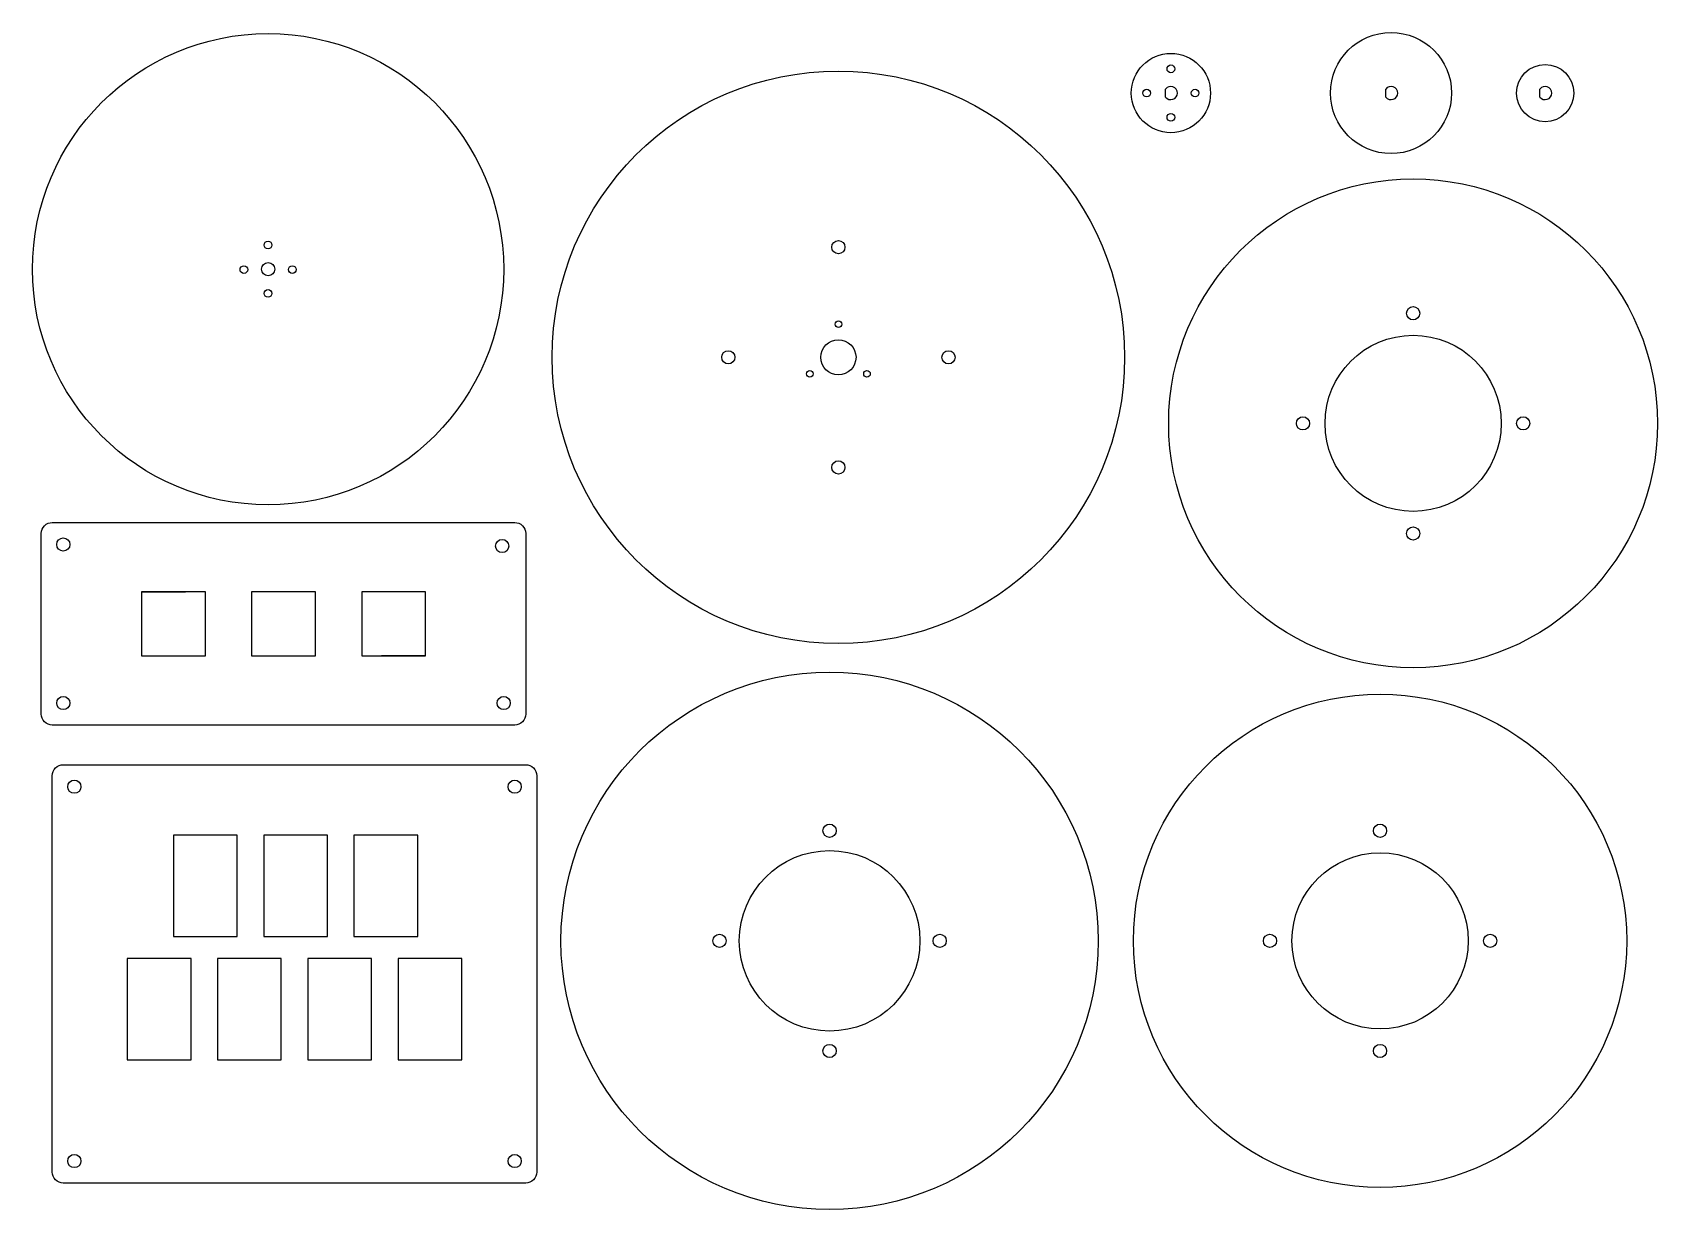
# Model space of a CAD drawing. Header units: millimetres. Extents: x -237 to 501, y -247 to 288.
import ezdxf

# ---------------------------------------------------------------- set-up
doc = ezdxf.new("R2010")
doc.units = ezdxf.units.MM
doc.layers.get('0').update_dxf_attribs({"linetype": 'CONTINUOUS'})

msp = doc.modelspace()

# ---------------------------------------------------------------- linework, layer by layer
for p, q in [((277.6, 258.2), (277.6, 261.8)), ((377.6, 258.2), (377.6, 261.8)), ((447.6, 258.2), (447.6, 261.8)), ((-187.5, 33.5), (-167.5, 33.5)), ((-58.5, 4.5), (-78.5, 4.5))]:
    msp.add_line(p, q)
for points in [[(-18, 65, -0.414214), (-13, 60), (-13, -22, -0.414214), (-18, -27), (-228, -27, -0.414214), (-233, -22), (-233, 60, -0.414214), (-228, 65)], [(-13, -45, -0.414214), (-8, -50), (-8, -230, -0.414214), (-13, -235), (-223, -235, -0.414214), (-228, -230), (-228, -50, -0.414214), (-223, -45)]]:
    msp.add_lwpolyline(points, format="xyb", close=True)
for points in [[(-158.5, 4.5), (-158.5, 33.5), (-187.5, 33.5), (-187.5, 4.5)], [(-137.5, 4.5), (-108.5, 4.5), (-108.5, 33.5), (-137.5, 33.5)], [(-58.5, 4.5), (-58.5, 33.5), (-87.5, 33.5), (-87.5, 4.5)], [(-173, -123), (-144, -123), (-144, -77), (-173, -77)], [(-144, -77), (-173, -77), (-173, -123), (-144, -123)], [(-103, -77), (-132, -77), (-132, -123), (-103, -123)], [(-62, -77), (-91, -77), (-91, -123), (-62, -123)], [(-194, -179), (-165, -179), (-165, -133), (-194, -133)], [(-124, -133), (-153, -133), (-153, -179), (-124, -179)], [(-83, -179), (-83, -133), (-112, -133), (-112, -179)], [(-42, -133), (-71, -133), (-71, -179), (-42, -179)]]:
    msp.add_lwpolyline(points, close=True)
for centre, radius in [((-130, 180), 107), ((380, 260), 27.5), ((280, 260), 18), ((129, 140), 130), ((129, 140), 130), ((280, 271), 1.75), ((450, 260), 13), ((269, 260), 1.75), ((291, 260), 1.75), ((280, 249), 1.75), ((390, 110), 111), ((-130.04, 191), 1.75), ((129, 190), 3), ((-141, 179.85), 1.75), ((-130, 180), 3), ((-119, 179.85), 1.75), ((-130.04, 169), 1.75), ((390, 160), 3), ((129, 155), 1.5), ((129, 140), 8), ((390, 110), 40), ((79, 140), 3), ((179, 140), 3), ((116.01, 132.5), 1.5), ((141.99, 132.5), 1.5), ((340, 110), 3), ((440, 110), 3), ((129, 90), 3), ((390, 60), 3), ((-223, 55), 3), ((-23.71, 54.29), 3), ((125, -125), 122), ((-223, -17), 3), ((-23, -17), 3), ((375, -125), 112), ((-218, -55), 3), ((-18, -55), 3), ((125, -75), 3), ((375, -75), 3), ((125, -125), 41), ((375, -125), 40), ((75, -125), 3), ((175, -125), 3), ((325, -125), 3), ((425, -125), 3), ((125, -175), 3), ((375, -175), 3), ((-218, -225), 3), ((-18, -225), 3)]:
    msp.add_circle(centre, radius)
for centre in [(280, 260), (380, 260), (450, 260)]:
    msp.add_arc(centre, 3, -143.13048, 143.13048)

doc.saveas('drawing.dxf')
